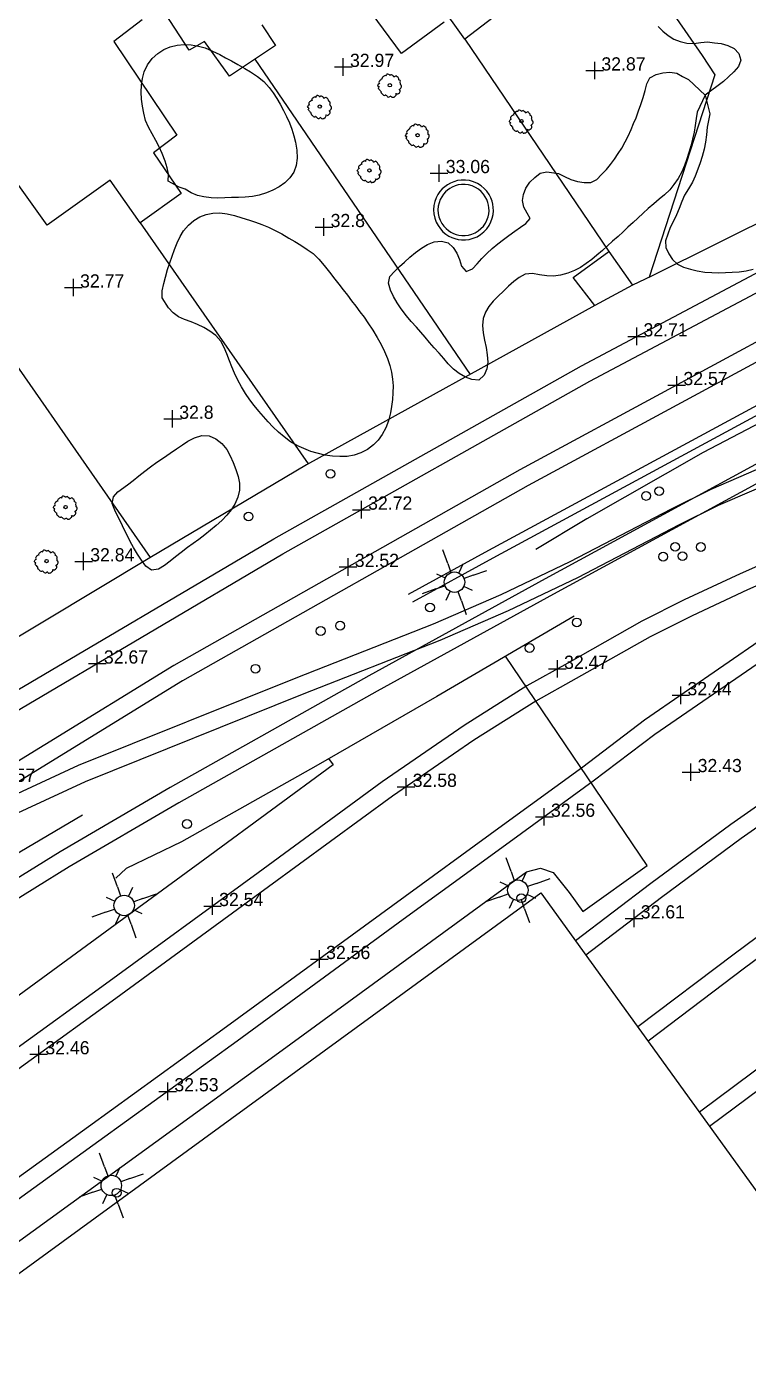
# Model space of a CAD drawing. Extents: x 471511 to 473316, y 4381952 to 4383346.
# Drawn here: x 472871.5 to 472912.6, y 4383103.2 to 4383178.4 of the extents above; entities that cross this region are included whole.
import ezdxf

# ---------------------------------------------------------------- set-up
doc = ezdxf.new("R2010")
doc.units = 0
doc.header["$LTSCALE"] = 4
doc.header["$MEASUREMENT"] = 0
doc.header["$PDMODE"] = 2
doc.header["$PDSIZE"] = 0.5
doc.layers.get('0').update_dxf_attribs({"linetype": 'CONTINUOUS'})
for name, color, linetype in [('222', 7, 'CONTINUOUS'), ('320', 141, 'CONTINUOUS'), ('350', 7, 'CONTINUOUS'), ('400', 7, 'CONTINUOUS'), ('410', 201, 'CONTINUOUS'), ('411', 12, 'CONTINUOUS'), ('444', 7, 'CONTINUOUS'), ('505', 60, 'CONTINUOUS'), ('7101', 7, 'CONTINUOUS'), ('7400', 2, 'CONTINUOUS'), ('7440', 7, 'CONTINUOUS'), ('7515', 53, 'CONTINUOUS')]:
    doc.layers.add(name, color=color, linetype=linetype)

# ---------------------------------------------------------------- blocks, each defined once
blk = doc.blocks.new('FAROLA')
at = {"color": 7}
for p, q in [((0.43, 1.04), (0.75, 1.8)), ((-0.43, 1.04), (-0.22, 0.54)), ((0.43, 1.04), (0.22, 0.54)), ((-1.04, 0.43), (-1.8, 0.75)), ((-1.04, 0.43), (-0.54, 0.22)), ((1.04, 0.43), (0.54, 0.22)), ((-1.04, -0.43), (-0.54, -0.22)), ((-0.43, -1.04), (-0.22, -0.54)), ((0.43, -1.04), (0.22, -0.54)), ((1.04, -0.43), (0.54, -0.22)), ((1.04, -0.43), (1.8, -0.75)), ((-0.43, -1.04), (-0.75, -1.8))]:
    blk.add_line(p, q, dxfattribs=at)
blk.add_circle((0, 0), 0.58, dxfattribs=at)
blk = doc.blocks.new('MOJON')
blk.add_circle((0, 0), 0.25)
blk = doc.blocks.new('ARBOL')
at = {"color": 3}
for p, q in [((-1.26, 0.07), (-1.27, -0.01)), ((-1.23, 0.15), (-1.26, 0.07)), ((-1.17, 0.24), (-1.23, 0.15)), ((-1.18, 0.48), (-1.21, 0.39)), ((-1.21, 0.39), (-1.2, 0.31)), ((-1.2, 0.31), (-1.16, 0.22)), ((-1.11, 0.55), (-1.18, 0.48)), ((-1.03, 0.59), (-1.11, 0.55)), ((-1.01, 0.67), (-1.03, 0.59)), ((-0.96, 0.76), (-1.01, 0.67)), ((-0.92, 0.97), (-0.96, 0.88)), ((-0.96, 0.88), (-0.96, 0.7)), ((-0.85, 1.04), (-0.92, 0.97)), ((-0.77, 1.08), (-0.85, 1.04)), ((-0.7, 1.09), (-0.77, 1.08)), ((-0.5, 1.09), (-0.7, 1.09)), ((-0.49, 1.11), (-0.5, 1.08)), ((-0.46, 1.23), (-0.49, 1.11)), ((-0.38, 1.32), (-0.46, 1.23)), ((-0.31, 1.35), (-0.38, 1.32)), ((-0.23, 1.36), (-0.31, 1.35)), ((-0.11, 1.36), (-0.23, 1.36)), ((0, 1.35), (-0.11, 1.36)), ((0.07, 1.26), (0, 1.35)), ((0.12, 1.18), (0.07, 1.26)), ((0.17, 1.25), (0.12, 1.16)), ((0.12, 1.16), (0.12, 1.16)), ((0.24, 1.31), (0.17, 1.25)), ((0.32, 1.32), (0.24, 1.31)), ((0.39, 1.31), (0.32, 1.32)), ((0.55, 1.31), (0.39, 1.31)), ((0.62, 1.26), (0.55, 1.31)), ((0.7, 1.22), (0.62, 1.26)), ((0.76, 1.14), (0.7, 1.22)), ((0.77, 0.97), (0.7, 0.98)), ((0.77, 1.05), (0.76, 1.14)), ((0.77, 0.97), (0.77, 1.05)), ((0.86, 0.95), (0.77, 0.97)), ((0.96, 0.93), (0.86, 0.95)), ((1.03, 0.87), (0.96, 0.93)), ((1.07, 0.79), (1.03, 0.87)), ((1.08, 0.7), (1.07, 0.79)), ((1.1, 0.49), (1.07, 0.51)), ((1.08, 0.6), (1.08, 0.7)), ((1.09, 0.52), (1.08, 0.6)), ((1.17, 0.48), (1.1, 0.49)), ((1.25, 0.41), (1.17, 0.48)), ((1.29, 0.32), (1.25, 0.41)), ((1.3, 0.24), (1.29, 0.32)), ((1.3, 0.15), (1.3, 0.24)), ((1.31, 0.06), (1.3, 0.15)), ((1.31, -0.03), (1.31, 0.06)), ((-1.27, -0.01), (-1.26, -0.13)), ((-1.26, -0.13), (-1.26, -0.21)), ((-1.26, -0.21), (-1.23, -0.3)), ((-1.23, -0.3), (-1.16, -0.32)), ((-1.16, -0.32), (-1.08, -0.34)), ((-1.08, -0.34), (-1.01, -0.35)), ((-1.01, -0.35), (-0.95, -0.35)), ((-0.96, -0.38), (-1.01, -0.49)), ((-1.01, -0.49), (-1, -0.58)), ((-1, -0.58), (-0.96, -0.66)), ((-0.96, -0.66), (-0.96, -0.74)), ((-0.96, -0.74), (-0.88, -0.8)), ((-0.88, -0.8), (-0.8, -0.81)), ((-0.8, -0.81), (-0.72, -0.81)), ((-0.76, -0.81), (-0.75, -0.9)), ((-0.75, -0.9), (-0.73, -0.98)), ((-0.73, -0.98), (-0.68, -1.07)), ((-0.68, -1.07), (-0.61, -1.15)), ((-0.61, -1.15), (-0.53, -1.14)), ((-0.53, -1.14), (-0.45, -1.12)), ((-0.45, -1.12), (-0.37, -1.07)), ((-0.37, -1.05), (-0.37, -1.15)), ((-0.37, -1.15), (-0.27, -1.21)), ((-0.27, -1.21), (-0.19, -1.22)), ((-0.19, -1.22), (-0.07, -1.22)), ((-0.07, -1.22), (0.01, -1.25)), ((0.01, -1.25), (0.08, -1.22)), ((0.08, -1.22), (0.16, -1.16)), ((0.16, -1.16), (0.18, -1.08)), ((0.18, -1.11), (0.25, -1.15)), ((0.25, -1.15), (0.32, -1.16)), ((0.32, -1.16), (0.4, -1.16)), ((0.4, -1.16), (0.47, -1.18)), ((0.47, -1.18), (0.55, -1.16)), ((0.55, -1.16), (0.62, -1.14)), ((0.62, -1.14), (0.7, -1.09)), ((0.7, -1.09), (0.75, -0.93)), ((0.78, -0.99), (0.74, -0.96)), ((0.85, -0.98), (0.78, -0.99)), ((0.93, -0.93), (0.85, -0.98)), ((1.02, -0.92), (0.93, -0.93)), ((1.06, -0.69), (0.98, -0.69)), ((1.06, -0.85), (1.02, -0.92)), ((1.03, -0.69), (1.05, -0.77)), ((1.05, -0.77), (1.06, -0.85)), ((1.13, -0.65), (1.06, -0.69)), ((1.2, -0.61), (1.13, -0.65)), ((1.2, -0.21), (1.27, -0.14)), ((1.2, -0.6), (1.21, -0.59)), ((1.22, -0.31), (1.21, -0.23)), ((1.21, -0.41), (1.22, -0.31)), ((1.21, -0.51), (1.21, -0.41)), ((1.21, -0.59), (1.21, -0.51)), ((1.27, -0.14), (1.31, -0.03))]:
    blk.add_line(p, q, dxfattribs=at)
at = {"color": 25}
blk.add_circle((0, 0), 0.19, dxfattribs=at)
blk = doc.blocks.new('COTA')
at = {"color": 7}
blk.add_point((0, 0), dxfattribs=at)

msp = doc.modelspace()

# ---------------------------------------------------------------- linework, layer by layer
at = {"layer": '222'}
for points in [[(472815.189, 4383103.31, 32.518), (472820.44, 4383107.182, 32.453), (472833.226, 4383116.214, 32.563), (472844.002, 4383123.513, 32.672), (472856.458, 4383131.572, 32.61), (472870.294, 4383140.259, 32.641), (472885.583, 4383149.289, 32.727), (472903.059, 4383159.114, 32.704), (472919.701, 4383167.943, 32.75), (472942.902, 4383179.392, 32.837), (472966.181, 4383189.915, 32.782), (472988.746, 4383199.301, 32.829), (473016.248, 4383209.621, 32.797), (473040.034, 4383217.673, 32.86), (473065.823, 4383226.123, 32.891), (473090.283, 4383234.048, 32.97), (473100.153, 4383237.22, 32.97)], [(472815.832, 4383102.542, 32.517), (472821.025, 4383106.371, 32.453), (472833.795, 4383115.391, 32.562), (472844.554, 4383122.68, 32.672), (472856.995, 4383130.729, 32.61), (472870.814, 4383139.405, 32.641), (472886.082, 4383148.422, 32.727), (472903.539, 4383158.237, 32.704), (472920.157, 4383167.053, 32.751), (472943.329, 4383178.488, 32.837), (472966.579, 4383188.997, 32.782), (472989.113, 4383198.371, 32.829), (473016.584, 4383208.679, 32.797), (473040.35, 4383216.724, 32.86), (473066.132, 4383225.172, 32.891), (473090.59, 4383233.096, 32.97), (473102.449, 4383236.907, 32.97)], [(473103.439, 4383234.66, 32.954), (473088.982, 4383229.896, 32.829), (473081.053, 4383227.431, 32.938), (473067.068, 4383222.928, 32.829), (473051.401, 4383217.837, 32.891), (473036.984, 4383213.058, 32.891), (473016.232, 4383205.976, 32.75), (472996.513, 4383198.642, 32.79), (472977.567, 4383191.102, 32.758), (472955.586, 4383181.467, 32.68), (472933.17, 4383170.871, 32.68), (472916.952, 4383162.593, 32.657), (472899.552, 4383153.194, 32.476), (472879.884, 4383142.082, 32.57), (472865.208, 4383133.066, 32.57), (472854.998, 4383126.517, 32.539), (472844.4, 4383119.644, 32.492), (472834.597, 4383112.974, 32.555), (472823.295, 4383104.936, 32.445), (472817.458, 4383100.596, 32.418)], [(473103.752, 4383233.71, 32.954), (473089.287, 4383228.943, 32.829), (473081.355, 4383226.478, 32.938), (473067.375, 4383221.976, 32.829), (473051.713, 4383216.887, 32.891), (473037.303, 4383212.11, 32.891), (473016.568, 4383205.034, 32.751), (472996.872, 4383197.709, 32.79), (472977.952, 4383190.179, 32.758), (472956.001, 4383180.556, 32.68), (472933.611, 4383169.973, 32.68), (472917.417, 4383161.708, 32.656), (472900.036, 4383152.319, 32.476), (472880.392, 4383141.22, 32.57), (472865.74, 4383132.219, 32.57), (472855.54, 4383125.676, 32.539), (472844.954, 4383118.811, 32.492), (472835.168, 4383112.153, 32.555), (472823.883, 4383104.127, 32.445), (472818.101, 4383099.827, 32.418)], [(472974.716, 4383159.252, 32.49), (472965.225, 4383158.704, 32.381), (472957.964, 4383158.29, 32.412), (472952.87, 4383157.729, 32.412), (472948.175, 4383156.918, 32.381), (472939.803, 4383155.472, 32.381), (472933.333, 4383154.203, 32.428), (472929.49, 4383153.423, 32.365), (472927.559, 4383152.965, 32.349), (472925.4, 4383152.433, 32.396), (472922.67, 4383151.527, 32.396), (472920.651, 4383150.853, 32.396), (472917.165, 4383149.547, 32.506), (472912.075, 4383147.289, 32.428), (472908.906, 4383145.814, 32.428), (472906.492, 4383144.594, 32.428), (472902.279, 4383142.221, 32.428), (472899.952, 4383140.924, 32.6), (472896.396, 4383138.67, 32.576), (472891.741, 4383135.475, 32.576), (472884.684, 4383130.309, 32.545), (472875.807, 4383123.828, 32.514), (472871.202, 4383120.498, 32.451), (472840.652, 4383098.346, 32.561)], [(472974.773, 4383158.253, 32.49), (472965.282, 4383157.706, 32.381), (472958.047, 4383157.293, 32.412), (472953.01, 4383156.738, 32.412), (472948.345, 4383155.932, 32.381), (472939.984, 4383154.488, 32.381), (472933.529, 4383153.222, 32.428), (472929.705, 4383152.446, 32.365), (472927.794, 4383151.993, 32.349), (472925.677, 4383151.471, 32.395), (472922.986, 4383150.579, 32.396), (472920.985, 4383149.91, 32.397), (472917.543, 4383148.621, 32.505), (472912.489, 4383146.379, 32.428), (472909.343, 4383144.914, 32.428), (472906.963, 4383143.711, 32.428), (472902.768, 4383141.348, 32.428), (472900.464, 4383140.065, 32.6), (472896.947, 4383137.835, 32.576), (472892.32, 4383134.66, 32.576), (472885.274, 4383129.502, 32.545), (472876.395, 4383123.019, 32.514), (472871.789, 4383119.688, 32.451), (472841.239, 4383097.536, 32.561)], [(472950.393, 4383157.301, 32.395), (472946.466, 4383156.487, 32.453), (472943.94, 4383155.971, 32.453), (472941.407, 4383155.288, 32.381), (472938.476, 4383154.56, 32.424), (472935.54, 4383153.596, 32.439), (472932.258, 4383152.548, 32.453), (472929.883, 4383151.702, 32.439), (472927.283, 4383150.721, 32.439), (472924.733, 4383149.597, 32.439), (472921.255, 4383148, 32.439), (472918.375, 4383146.477, 32.453), (472915.729, 4383145.019, 32.439), (472913.413, 4383143.632, 32.453), (472906.643, 4383138.973, 32.439), (472903.129, 4383136.317, 32.569), (472898.571, 4383132.99, 32.555), (472892.337, 4383128.453, 32.613), (472882.894, 4383121.552, 32.497), (472875.051, 4383115.87, 32.562), (472865.521, 4383108.99, 32.649), (472857.529, 4383103.206, 32.649), (472844.113, 4383093.557, 32.563)], [(472950.596, 4383156.322, 32.395), (472946.668, 4383155.507, 32.453), (472944.171, 4383154.997, 32.453), (472941.658, 4383154.32, 32.381), (472938.753, 4383153.598, 32.424), (472935.848, 4383152.644, 32.439), (472932.578, 4383151.601, 32.453), (472930.227, 4383150.763, 32.439), (472927.661, 4383149.795, 32.439), (472925.144, 4383148.685, 32.439), (472921.698, 4383147.103, 32.439), (472918.85, 4383145.597, 32.453), (472916.227, 4383144.152, 32.439), (472913.954, 4383142.79, 32.453), (472907.228, 4383138.162, 32.44), (472903.725, 4383135.514, 32.569), (472899.16, 4383132.182, 32.555), (472892.926, 4383127.645, 32.613), (472883.482, 4383120.743, 32.497), (472875.637, 4383115.059, 32.562), (472866.107, 4383108.18, 32.649), (472858.114, 4383102.396, 32.649), (472844.703, 4383092.75, 32.563)], [(472850.839, 4383123.819, 32.521), (472858.243, 4383128.246, 32.505), (472866.752, 4383132.841, 32.57), (472874.478, 4383136.417, 32.476), (472886.843, 4383141.38, 32.617), (472894.645, 4383144.451, 32.602), (472898.494, 4383146.117, 32.602), (472902.409, 4383147.986, 32.57), (472908.176, 4383150.983, 32.523), (472910.428, 4383152.108, 32.602), (472916.163, 4383154.575, 32.555)], [(472993.999, 4383155.281, 32.46), (472989.512, 4383154.006, 32.439), (472986.979, 4383153.425, 32.424), (472984.135, 4383152.828, 32.555), (472980.086, 4383152.238, 32.482), (472974.322, 4383151.613, 32.482), (472967.308, 4383150.699, 32.482), (472960.175, 4383149.858, 32.482), (472954.627, 4383149.271, 32.482), (472950.289, 4383148.689, 32.482), (472946.685, 4383148.156, 32.468), (472942.662, 4383147.415, 32.468), (472940.256, 4383146.849, 32.468), (472937.164, 4383146.058, 32.475), (472933.189, 4383144.733, 32.526), (472929.456, 4383143.345, 32.468), (472926.924, 4383142.342, 32.468), (472924.171, 4383140.982, 32.453), (472920.936, 4383139.241, 32.439), (472918.251, 4383137.659, 32.497), (472915.472, 4383135.805, 32.468), (472911.548, 4383133.058, 32.468), (472907.002, 4383129.694, 32.642), (472902.729, 4383126.44, 32.562)], [(472913.572, 4383153.848, 32.545), (472900.989, 4383147.009, 32.577), (472890.969, 4383141.498, 32.514), (472879.688, 4383135.147, 32.561), (472873.424, 4383131.495, 32.498), (472859.724, 4383123.005, 32.53), (472853.494, 4383118.805, 32.498), (472848.093, 4383115.228, 32.467), (472843.154, 4383111.704, 32.467), (472835.738, 4383106.559, 32.467), (472832.643, 4383104.217, 32.467), (472829.83, 4383102.106, 32.467)], [(472994.272, 4383154.32, 32.46), (472989.76, 4383153.037, 32.439), (472987.193, 4383152.448, 32.424), (472984.31, 4383151.843, 32.555), (472980.212, 4383151.246, 32.482), (472974.441, 4383150.62, 32.482), (472967.431, 4383149.706, 32.482), (472960.286, 4383148.865, 32.482), (472954.746, 4383148.278, 32.482), (472950.428, 4383147.699, 32.482), (472946.849, 4383147.17, 32.468), (472942.867, 4383146.436, 32.468), (472940.495, 4383145.877, 32.468), (472937.446, 4383145.098, 32.475), (472933.521, 4383143.79, 32.525), (472929.814, 4383142.411, 32.468), (472927.33, 4383141.427, 32.468), (472924.63, 4383140.093, 32.453), (472921.427, 4383138.37, 32.439), (472918.783, 4383136.811, 32.496), (472916.036, 4383134.979, 32.468), (472912.133, 4383132.246, 32.468), (472907.602, 4383128.894, 32.641), (472903.314, 4383125.629, 32.562)], [(472851.352, 4383122.961, 32.521), (472858.737, 4383127.377, 32.505), (472867.2, 4383131.946, 32.57), (472874.874, 4383135.499, 32.477), (472887.212, 4383140.451, 32.617), (472895.027, 4383143.527, 32.602), (472898.908, 4383145.206, 32.602), (472902.855, 4383147.091, 32.57), (472908.63, 4383150.092, 32.524), (472910.849, 4383151.201, 32.601), (472916.528, 4383153.643, 32.555)], [(472914.052, 4383152.971, 32.545), (472901.468, 4383146.132, 32.577), (472891.455, 4383140.624, 32.514), (472880.185, 4383134.279, 32.561), (472873.939, 4383130.638, 32.498), (472860.267, 4383122.165, 32.53), (472854.05, 4383117.974, 32.498), (472848.659, 4383114.403, 32.467), (472843.729, 4383110.886, 32.467), (472836.325, 4383105.749, 32.467), (472833.245, 4383103.418, 32.467), (472830.432, 4383101.307, 32.467)], [(472978.91, 4383152.111, 32.482), (472975.449, 4383151.52, 32.497), (472973.457, 4383151.198, 32.497), (472971.094, 4383150.636, 32.497), (472968.234, 4383149.828, 32.497), (472964.978, 4383148.84, 32.497), (472960.745, 4383147.391, 32.439), (472956.052, 4383145.679, 32.439), (472952.77, 4383144.35, 32.468), (472949.275, 4383142.793, 32.468), (472945.868, 4383141.187, 32.511), (472943.032, 4383139.791, 32.482), (472940.134, 4383138.129, 32.482), (472937.092, 4383136.319, 32.482), (472934.028, 4383134.297, 32.482), (472930.648, 4383132.121, 32.504), (472926.337, 4383129.021, 32.482), (472921.663, 4383125.489, 32.482), (472916.836, 4383121.965, 32.453), (472909.76, 4383116.704, 32.63)], [(472979.078, 4383151.125, 32.482), (472975.613, 4383150.533, 32.497), (472973.653, 4383150.216, 32.497), (472971.346, 4383149.668, 32.497), (472968.515, 4383148.868, 32.497), (472965.285, 4383147.889, 32.496), (472961.078, 4383146.448, 32.439), (472956.411, 4383144.746, 32.439), (472953.162, 4383143.43, 32.468), (472949.692, 4383141.884, 32.468), (472946.302, 4383140.286, 32.511), (472943.502, 4383138.907, 32.482), (472940.639, 4383137.266, 32.482), (472937.623, 4383135.471, 32.482), (472934.574, 4383133.46, 32.482), (472931.211, 4383131.294, 32.504), (472926.93, 4383128.216, 32.482), (472922.259, 4383124.686, 32.482), (472917.429, 4383121.16, 32.453), (472910.346, 4383115.893, 32.63)], [(472963.339, 4383150.231, 32.482), (472959.132, 4383149.615, 32.482), (472956.216, 4383148.944, 32.482), (472952.429, 4383147.942, 32.453), (472949.24, 4383146.925, 32.424), (472946.525, 4383145.929, 32.424), (472943.699, 4383144.887, 32.41), (472941.095, 4383143.852, 32.424), (472938.847, 4383142.872, 32.424), (472936.102, 4383141.589, 32.424), (472932.876, 4383139.936, 32.424), (472929.774, 4383138.207, 32.482), (472926.537, 4383136.191, 32.439), (472922.922, 4383133.818, 32.424), (472918.152, 4383130.429, 32.453), (472911.737, 4383125.682, 32.497), (472906.258, 4383121.553, 32.581)], [(472963.483, 4383149.242, 32.482), (472959.317, 4383148.632, 32.482), (472956.456, 4383147.973, 32.482), (472952.709, 4383146.981, 32.453), (472949.564, 4383145.978, 32.424), (472946.87, 4383144.99, 32.424), (472944.057, 4383143.953, 32.41), (472941.479, 4383142.929, 32.424), (472939.259, 4383141.96, 32.424), (472936.542, 4383140.691, 32.424), (472933.348, 4383139.054, 32.424), (472930.282, 4383137.346, 32.482), (472927.076, 4383135.348, 32.439), (472923.487, 4383132.992, 32.424), (472918.739, 4383129.619, 32.453), (472912.335, 4383124.88, 32.497), (472906.843, 4383120.742, 32.581)]]:
    msp.add_polyline3d(points, dxfattribs=at)
at = {"layer": '320'}
msp.add_polyline3d([(472895.287, 4383169.289, 33.077), (472895.149, 4383169.164, 33.078), (472895.019, 4383169.017, 33.079), (472894.901, 4383168.847, 33.079), (472894.801, 4383168.654, 33.08), (472894.724, 4383168.443, 33.08), (472894.674, 4383168.216, 33.08), (472894.655, 4383167.98, 33.08), (472894.67, 4383167.741, 33.08), (472894.719, 4383167.506, 33.079), (472894.799, 4383167.282, 33.079), (472894.907, 4383167.075, 33.078), (472895.039, 4383166.889, 33.077), (472895.189, 4383166.729, 33.076), (472895.351, 4383166.594, 33.075), (472895.519, 4383166.485, 33.074), (472895.689, 4383166.401, 33.073), (472895.861, 4383166.339, 33.072), (472896.048, 4383166.293, 33.071), (472896.251, 4383166.268, 33.069), (472896.464, 4383166.268, 33.068), (472896.685, 4383166.297, 33.067), (472896.907, 4383166.357, 33.065), (472897.124, 4383166.448, 33.064), (472897.329, 4383166.571, 33.063), (472897.516, 4383166.722, 33.062), (472897.679, 4383166.897, 33.061), (472897.814, 4383167.09, 33.061), (472897.918, 4383167.294, 33.06), (472897.993, 4383167.504, 33.06), (472898.038, 4383167.713, 33.06), (472898.056, 4383167.915, 33.06), (472898.051, 4383168.108, 33.06), (472898.025, 4383168.29, 33.06), (472897.979, 4383168.474, 33.061), (472897.908, 4383168.661, 33.061), (472897.81, 4383168.847, 33.062), (472897.685, 4383169.027, 33.063), (472897.531, 4383169.195, 33.064), (472897.351, 4383169.345, 33.065), (472897.149, 4383169.47, 33.066), (472896.929, 4383169.567, 33.068), (472896.699, 4383169.632, 33.069), (472896.464, 4383169.663, 33.07), (472896.232, 4383169.662, 33.072), (472896.009, 4383169.631, 33.073), (472895.8, 4383169.573, 33.074), (472895.609, 4383169.494, 33.075), (472895.438, 4383169.397, 33.076)], close=True, dxfattribs=at)
at = {"layer": '350'}
msp.add_polyline3d([(472894.919, 4383167.774, 33.08), (472894.96, 4383167.574, 33.079), (472895.028, 4383167.382, 33.079), (472895.121, 4383167.206, 33.078), (472895.233, 4383167.048, 33.077), (472895.361, 4383166.911, 33.076), (472895.499, 4383166.796, 33.075), (472895.642, 4383166.703, 33.074), (472895.787, 4383166.632, 33.073), (472895.933, 4383166.578, 33.072), (472896.093, 4383166.539, 33.07), (472896.266, 4383166.518, 33.069), (472896.448, 4383166.518, 33.068), (472896.636, 4383166.543, 33.067), (472896.825, 4383166.594, 33.066), (472897.01, 4383166.672, 33.064), (472897.185, 4383166.776, 33.063), (472897.345, 4383166.905, 33.062), (472897.484, 4383167.054, 33.061), (472897.599, 4383167.219, 33.061), (472897.688, 4383167.393, 33.06), (472897.752, 4383167.572, 33.06), (472897.79, 4383167.75, 33.06), (472897.806, 4383167.923, 33.06), (472897.801, 4383168.088, 33.06), (472897.78, 4383168.242, 33.06), (472897.74, 4383168.398, 33.061), (472897.68, 4383168.558, 33.061), (472897.596, 4383168.717, 33.062), (472897.489, 4383168.871, 33.063), (472897.358, 4383169.014, 33.064), (472897.205, 4383169.141, 33.065), (472897.032, 4383169.248, 33.066), (472896.845, 4383169.331, 33.067), (472896.648, 4383169.386, 33.069), (472896.448, 4383169.413, 33.07), (472896.25, 4383169.412, 33.072), (472896.06, 4383169.385, 33.073), (472895.882, 4383169.336, 33.074), (472895.719, 4383169.269, 33.075), (472895.572, 4383169.186, 33.076), (472895.444, 4383169.094, 33.077), (472895.327, 4383168.988, 33.078), (472895.216, 4383168.862, 33.079), (472895.115, 4383168.717, 33.079), (472895.03, 4383168.553, 33.08), (472894.964, 4383168.373, 33.08), (472894.922, 4383168.18, 33.08), (472894.906, 4383167.978, 33.08)], close=True, dxfattribs=at)
at = {"layer": '400'}
for points in [[(472898.373, 4383179.149, 34.456), (472896.438, 4383177.673, 34.717), (472893.576, 4383181.691, 34.688)], [(472895.264, 4383178.645, 34.877), (472892.834, 4383176.854, 34.761), (472890.778, 4383179.616, 34.964)], [(472878.1, 4383178.771, 35.993), (472876.483, 4383177.541, 36.254), (472880.057, 4383172.212, 36.53), (472878.728, 4383171.204, 34.993), (472880.312, 4383168.897, 34.746), (472877.979, 4383167.235, 34.848), (472876.268, 4383169.664, 38.197), (472872.687, 4383167.11, 36.53), (472868.983, 4383172.265, 36.414)], [(472884.902, 4383178.491, 35.602), (472885.661, 4383177.309, 35.616), (472883.06, 4383175.572, 35.37), (472881.637, 4383177.542, 35.486), (472880.758, 4383177.042, 35.312), (472879.411, 4383179.101, 35.326)]]:
    msp.add_polyline3d(points, dxfattribs=at)
msp.add_polyline3d([(472905.953, 4383163.689, 34.768), (472903.827, 4383162.542, 34.275), (472902.585, 4383164.125, 34.275), (472904.614, 4383165.606, 34.71)], close=True, dxfattribs=at)
at = {"layer": '410'}
for points in [[(473118.346, 4383245.843, 33.981), (473098.715, 4383239.476, 34.126), (473088.328, 4383236.217, 34.253), (473068.52, 4383229.857, 34.775), (473041.725, 4383221.392, 35.326), (473009.59, 4383210.28, 35.5), (472985.69, 4383201.297, 35.856), (472951.9, 4383186.54, 35.392), (472907.039, 4383164.203, 34.71), (472905.953, 4383163.689, 34.667)], [(473050.525, 4383213.037, 33.501), (473027.702, 4383205.507, 33.994), (473005.901, 4383197.763, 33.9), (472989.1, 4383191.212, 33.9), (472972.553, 4383184.312, 34.19), (472954.327, 4383176.297, 34.08), (472935.453, 4383167.131, 34.096), (472920.236, 4383159.543, 34.026), (472909.983, 4383154.18, 34.01), (472903.357, 4383150.415, 34.033), (472900.464, 4383148.677, 33.845)], [(472901.122, 4383189.436, 34.759), (472909.921, 4383176.733, 34.773), (472910.643, 4383175.65, 34.773), (472906.912, 4383164.143, 34.831)], [(472896.438, 4383177.673, 34.469), (472904.614, 4383165.606, 34.577)], [(472884.499, 4383176.534, 34.483), (472896.736, 4383158.627, 34.483)], [(472877.979, 4383167.235, 34.461), (472887.53, 4383153.544, 34.498)], [(472867.136, 4383164.582, 34.418), (472878.555, 4383148.22, 34.432)], [(472903.827, 4383162.542, 34.507), (472887.439, 4383153.494, 34.536), (472878.519, 4383148.199, 34.645), (472869.521, 4383142.797, 34.5), (472860.601, 4383137.447, 34.522)], [(472902.652, 4383144.895, 34.221), (472894.838, 4383140.32, 34.456), (472887.954, 4383136.371, 34.644), (472880.328, 4383132.066, 34.472), (472877.175, 4383130.541, 34.394), (472876.593, 4383130.006, 34.394)], [(472874.704, 4383133.573, 34.049), (472867.556, 4383129.369, 34.049), (472853.98, 4383120.892, 33.955), (472837.245, 4383109.481, 34.206), (472824.046, 4383100.18, 33.877)]]:
    msp.add_polyline3d(points, dxfattribs=at)
at = {"layer": '411'}
for points in [[(473054.633, 4383215.905, 32.6), (473038.313, 4383210.581, 32.542), (473018.54, 4383203.722, 32.542), (473003.029, 4383198.077, 32.47), (472982.727, 4383190.035, 32.47), (472965.801, 4383182.646, 32.405), (472950.658, 4383175.797, 32.405), (472932.876, 4383167.191, 32.397), (472918.708, 4383159.932, 32.303), (472897.782, 4383148.624, 32.303), (472893.21, 4383146.115, 32.419)], [(473054.789, 4383215.429, 32.6), (473038.473, 4383210.107, 32.542), (473018.707, 4383203.251, 32.542), (473003.207, 4383197.609, 32.47), (472982.919, 4383189.573, 32.47), (472966.004, 4383182.189, 32.405), (472950.87, 4383175.345, 32.405), (472933.098, 4383166.743, 32.397), (472918.941, 4383159.49, 32.303), (472898.021, 4383148.184, 32.303), (472893.451, 4383145.676, 32.419)], [(472861.873, 4383063.14, 32.526), (472861.115, 4383062.568, 32.526), (472860.74, 4383062.344, 32.526), (472860.262, 4383062.221, 32.526), (472859.821, 4383062.313, 32.526), (472859.405, 4383062.62, 32.613), (472858.952, 4383063.112, 32.613), (472842.909, 4383085.071, 32.54), (472841.76, 4383086.607, 32.569), (472841.536, 4383087.004, 32.613), (472841.585, 4383087.559, 32.613), (472841.814, 4383087.911, 32.613), (472842.225, 4383088.289, 32.664), (472843.756, 4383089.389, 32.569), (472861.049, 4383102.096, 32.54), (472885.838, 4383120.072, 32.627), (472899.932, 4383130.37, 32.627), (472900.732, 4383130.569, 32.627), (472901.452, 4383130.328, 32.627), (472902.359, 4383129.181, 32.627), (472903.131, 4383128.112, 32.627), (472906.8, 4383130.715, 32.627), (472898.745, 4383142.607, 32.627)], [(472888.689, 4383136.793, 32.693), (472888.95, 4383136.449, 32.562), (472881.936, 4383131.284, 32.548), (472867.056, 4383120.395, 32.533), (472858.752, 4383114.375, 32.526), (472849.258, 4383107.392, 32.54), (472839.286, 4383100.074, 32.511), (472838.971, 4383100.458, 32.584), (472842.284, 4383103.336, 32.613)]]:
    msp.add_polyline3d(points, dxfattribs=at)
at = {"layer": '444'}
msp.add_polyline3d([(472872.418, 4383048.693, 38.086), (472843.91, 4383087.749, 38.297), (472900.759, 4383129.167, 38.446), (472929.105, 4383089.919, 38.243)], close=True, dxfattribs=at)
at = {"layer": '505'}
msp.add_polyline3d([(472907.428, 4383178.394, 36.303), (472907.683, 4383178.116, 36.303), (472907.981, 4383177.87, 36.303), (472908.31, 4383177.67, 36.303), (472908.665, 4383177.531, 36.303), (472909.047, 4383177.44, 36.303), (472909.446, 4383177.428, 36.303), (472909.84, 4383177.473, 36.303), (472910.229, 4383177.51, 36.303), (472910.619, 4383177.469, 36.303), (472911.002, 4383177.419, 36.303), (472911.375, 4383177.32, 36.303), (472911.739, 4383177.137, 36.303), (472912.013, 4383176.865, 36.303), (472912.11, 4383176.48, 36.303), (472911.985, 4383176.122, 36.303), (472911.717, 4383175.816, 36.303), (472911.42, 4383175.535, 36.303), (472911.137, 4383175.259, 36.303), (472910.1, 4383174.484, 36.147), (472909.632, 4383173.532, 35.991), (472909.588, 4383173.159, 35.991), (472909.529, 4383172.771, 35.991), (472909.458, 4383172.381, 35.991), (472909.369, 4383171.989, 35.991), (472909.272, 4383171.613, 35.991), (472909.158, 4383171.238, 35.991), (472909.041, 4383170.868, 35.991), (472908.907, 4383170.498, 35.991), (472908.762, 4383170.125, 35.991), (472908.549, 4383169.76, 35.991), (472908.314, 4383169.415, 35.991), (472908.077, 4383169.115, 35.991), (472907.779, 4383168.817, 35.962), (472907.484, 4383168.576, 35.919), (472907.172, 4383168.324, 35.853), (472906.848, 4383168.05, 35.81), (472906.56, 4383167.784, 35.788), (472906.273, 4383167.508, 35.788), (472905.993, 4383167.25, 35.745), (472905.701, 4383166.981, 35.614), (472905.421, 4383166.723, 35.513), (472905.137, 4383166.462, 35.447), (472904.827, 4383166.185, 35.411), (472904.548, 4383165.927, 35.397), (472904.251, 4383165.662, 35.353), (472903.943, 4383165.401, 35.252), (472903.642, 4383165.148, 35.136), (472903.335, 4383164.92, 35.063), (472902.998, 4383164.696, 35.049), (472902.662, 4383164.52, 35.063), (472902.276, 4383164.368, 35.049), (472901.876, 4383164.258, 34.962), (472901.474, 4383164.197, 34.853), (472901.089, 4383164.224, 34.795), (472900.677, 4383164.275, 34.788), (472900.277, 4383164.353, 34.788), (472899.863, 4383164.309, 34.788), (472899.517, 4383164.131, 34.788), (472899.218, 4383163.903, 34.788), (472898.921, 4383163.63, 34.788), (472898.62, 4383163.352, 34.788), (472898.323, 4383163.071, 34.788), (472898.044, 4383162.791, 34.773), (472897.793, 4383162.489, 34.73), (472897.602, 4383162.16, 34.664), (472897.474, 4383161.796, 34.628), (472897.44, 4383161.4, 34.621), (472897.474, 4383160.988, 34.628), (472897.55, 4383160.569, 34.628), (472897.639, 4383160.145, 34.628), (472897.71, 4383159.728, 34.628), (472897.735, 4383159.317, 34.628), (472897.685, 4383158.934, 34.628), (472897.539, 4383158.573, 34.628), (472897.231, 4383158.304, 34.628), (472896.82, 4383158.333, 34.628), (472896.466, 4383158.466, 34.628), (472896.118, 4383158.67, 34.628), (472895.779, 4383158.923, 34.628), (472895.482, 4383159.229, 34.628), (472895.229, 4383159.521, 34.628), (472894.964, 4383159.825, 34.621), (472894.695, 4383160.13, 34.614), (472894.43, 4383160.435, 34.577), (472894.171, 4383160.733, 34.519), (472893.922, 4383161.029, 34.476), (472893.675, 4383161.314, 34.447), (472893.39, 4383161.636, 34.44), (472893.12, 4383161.951, 34.447), (472892.811, 4383162.341, 34.454), (472892.581, 4383162.694, 34.44), (472892.371, 4383163.049, 34.44), (472892.199, 4383163.407, 34.44), (472892.097, 4383163.803, 34.44), (472892.169, 4383164.183, 34.44), (472892.43, 4383164.478, 34.44), (472892.713, 4383164.746, 34.432), (472893.005, 4383165.008, 34.382), (472893.308, 4383165.279, 34.287), (472893.625, 4383165.551, 34.251), (472893.96, 4383165.805, 34.251), (472894.311, 4383166.01, 34.251), (472894.694, 4383166.156, 34.251), (472895.104, 4383166.196, 34.251), (472895.475, 4383166.099, 34.251), (472895.767, 4383165.842, 34.251), (472895.969, 4383165.512, 34.251), (472896.13, 4383165.15, 34.237), (472896.249, 4383164.77, 34.237), (472896.498, 4383164.478, 34.193), (472896.867, 4383164.63, 34.077), (472897.136, 4383164.909, 34.048), (472897.389, 4383165.204, 34.055), (472897.674, 4383165.498, 34.048), (472897.983, 4383165.771, 34.048), (472898.308, 4383166.035, 34.034), (472898.637, 4383166.287, 34.034), (472898.94, 4383166.515, 34.034), (472899.272, 4383166.758, 34.034), (472899.588, 4383166.986, 34.034), (472899.898, 4383167.202, 34.034), (472900.138, 4383167.482, 34.135), (472899.974, 4383167.792, 34.273), (472899.777, 4383168.129, 34.273), (472899.713, 4383168.497, 34.396), (472899.758, 4383168.844, 34.606), (472899.893, 4383169.203, 34.744), (472900.121, 4383169.543, 34.751), (472900.41, 4383169.816, 34.751), (472900.718, 4383170.052, 34.751), (472901.096, 4383170.139, 34.751), (472901.759, 4383170.036, 34.751), (472902.105, 4383169.865, 34.751), (472902.465, 4383169.695, 34.751), (472902.836, 4383169.582, 34.751), (472903.215, 4383169.531, 34.751), (472903.591, 4383169.532, 34.831), (472903.93, 4383169.704, 34.867), (472904.208, 4383169.972, 34.875), (472904.479, 4383170.256, 34.969), (472904.712, 4383170.549, 35.085), (472904.936, 4383170.858, 35.201), (472905.149, 4383171.171, 35.288), (472905.346, 4383171.485, 35.36), (472905.539, 4383171.828, 35.375), (472905.716, 4383172.164, 35.404), (472905.883, 4383172.536, 35.52), (472906.027, 4383172.873, 35.679), (472906.163, 4383173.21, 35.81), (472906.31, 4383173.592, 35.94), (472906.435, 4383173.962, 36.056), (472906.57, 4383174.36, 36.1), (472906.682, 4383174.761, 36.136), (472906.777, 4383175.135, 36.172), (472906.946, 4383175.479, 36.172), (472907.297, 4383175.672, 36.172), (472907.69, 4383175.76, 36.172), (472908.088, 4383175.797, 36.172), (472908.483, 4383175.742, 36.165), (472908.812, 4383175.555, 36.151), (472909.152, 4383175.386, 36.114), (472910.1, 4383174.484, 36.147), (472910.354, 4383173.429, 36.303), (472910.273, 4383173.045, 36.303), (472910.211, 4383172.666, 36.303), (472910.164, 4383172.239, 36.303), (472910.111, 4383171.825, 36.303), (472910.033, 4383171.421, 36.303), (472909.926, 4383171.013, 36.303), (472909.811, 4383170.653, 36.303), (472909.68, 4383170.277, 36.303), (472909.523, 4383169.885, 36.303), (472909.362, 4383169.541, 36.303), (472909.151, 4383169.174, 36.303), (472908.923, 4383168.8, 36.303), (472908.762, 4383168.444, 36.303), (472908.607, 4383168.055, 36.303), (472908.462, 4383167.697, 36.303), (472908.288, 4383167.337, 36.303), (472908.109, 4383166.969, 36.303), (472907.972, 4383166.6, 36.303), (472907.833, 4383166.214, 36.303), (472907.854, 4383165.829, 36.303), (472908.027, 4383165.472, 36.303), (472908.23, 4383165.153, 36.296), (472908.519, 4383164.89, 36.245), (472908.859, 4383164.725, 36.245), (472909.258, 4383164.599, 36.274), (472909.644, 4383164.503, 36.296), (472910.071, 4383164.431, 36.303), (472910.462, 4383164.406, 36.303), (472910.849, 4383164.403, 36.303), (472911.241, 4383164.411, 36.303), (472911.629, 4383164.432, 36.303), (472912.026, 4383164.46, 36.303), (472912.42, 4383164.509, 36.303), (472912.827, 4383164.594, 36.303)], dxfattribs=at)
for points in [[(472879.564, 4383169.593, 36.273), (472879.593, 4383169.996, 36.302), (472879.518, 4383170.366, 36.36), (472879.397, 4383170.748, 36.418), (472879.225, 4383171.178, 36.447), (472879.053, 4383171.544, 36.447), (472878.86, 4383171.915, 36.418), (472878.655, 4383172.29, 36.389), (472878.455, 4383172.67, 36.389), (472878.283, 4383173.056, 36.389), (472878.179, 4383173.458, 36.389), (472878.104, 4383173.859, 36.389), (472878.057, 4383174.263, 36.382), (472878.041, 4383174.663, 36.368), (472878.059, 4383175.056, 36.353), (472878.114, 4383175.44, 36.31), (472878.213, 4383175.805, 36.281), (472878.401, 4383176.221, 36.244), (472878.66, 4383176.574, 36.223), (472878.974, 4383176.859, 36.215), (472879.318, 4383177.077, 36.23), (472879.687, 4383177.233, 36.23), (472880.078, 4383177.323, 36.23), (472880.48, 4383177.36, 36.215), (472880.885, 4383177.345, 36.215), (472881.288, 4383177.281, 36.215), (472881.68, 4383177.175, 36.215), (472882.084, 4383176.996, 36.215), (472882.5, 4383176.795, 36.215), (472882.836, 4383176.618, 36.215), (472883.175, 4383176.437, 36.215), (472883.522, 4383176.239, 36.215), (472883.928, 4383176.002, 36.215), (472884.253, 4383175.807, 36.215), (472884.644, 4383175.548, 36.215), (472884.999, 4383175.256, 36.215), (472885.312, 4383174.925, 36.215), (472885.536, 4383174.622, 36.215), (472885.751, 4383174.303, 36.215), (472885.941, 4383173.969, 36.215), (472886.127, 4383173.622, 36.215), (472886.296, 4383173.269, 36.215), (472886.457, 4383172.915, 36.215), (472886.597, 4383172.55, 36.215), (472886.712, 4383172.187, 36.215), (472886.807, 4383171.82, 36.215), (472886.878, 4383171.364, 36.215), (472886.896, 4383170.914, 36.215), (472886.839, 4383170.501, 36.215), (472886.705, 4383170.119, 36.215), (472886.489, 4383169.787, 36.215), (472886.206, 4383169.503, 36.215), (472885.874, 4383169.28, 36.201), (472885.528, 4383169.09, 36.201), (472885.165, 4383168.944, 36.201), (472884.75, 4383168.816, 36.201), (472884.369, 4383168.736, 36.201), (472883.953, 4383168.69, 36.215), (472883.565, 4383168.673, 36.215), (472883.177, 4383168.665, 36.215), (472882.793, 4383168.648, 36.215), (472882.388, 4383168.636, 36.215), (472882.01, 4383168.664, 36.215), (472881.602, 4383168.711, 36.215), (472881.232, 4383168.794, 36.215), (472880.885, 4383168.937, 36.215), (472880.545, 4383169.14, 36.215), (472880.186, 4383169.257, 36.215)], [(472879.23, 4383162.973, 35.287), (472879.238, 4383163.373, 35.287), (472879.32, 4383163.785, 35.287), (472879.417, 4383164.157, 35.287), (472879.541, 4383164.584, 35.287), (472879.661, 4383164.961, 35.287), (472879.789, 4383165.345, 35.287), (472879.925, 4383165.729, 35.287), (472880.077, 4383166.104, 35.287), (472880.246, 4383166.452, 35.287), (472880.439, 4383166.774, 35.287), (472880.718, 4383167.102, 35.287), (472881.03, 4383167.366, 35.287), (472881.378, 4383167.576, 35.287), (472881.734, 4383167.717, 35.287), (472882.109, 4383167.787, 35.287), (472882.509, 4383167.795, 35.287), (472882.923, 4383167.745, 35.287), (472883.347, 4383167.65, 35.316), (472883.766, 4383167.527, 35.345), (472884.185, 4383167.395, 35.36), (472884.539, 4383167.27, 35.36), (472884.901, 4383167.137, 35.345), (472885.268, 4383166.981, 35.345), (472885.646, 4383166.805, 35.374), (472886.037, 4383166.601, 35.425), (472886.436, 4383166.372, 35.505), (472886.77, 4383166.171, 35.577), (472887.116, 4383165.957, 35.65), (472887.462, 4383165.726, 35.737), (472887.815, 4383165.487, 35.795), (472888.134, 4383165.166, 35.831), (472888.44, 4383164.805, 35.838), (472888.74, 4383164.431, 35.838), (472889.047, 4383164.043, 35.86), (472889.277, 4383163.742, 35.896), (472889.519, 4383163.428, 35.947), (472889.753, 4383163.123, 35.998), (472889.997, 4383162.807, 36.041), (472890.233, 4383162.491, 36.07), (472890.471, 4383162.181, 36.099), (472890.701, 4383161.872, 36.114), (472890.921, 4383161.557, 36.107), (472891.193, 4383161.142, 36.092), (472891.443, 4383160.726, 36.085), (472891.667, 4383160.317, 36.085), (472891.859, 4383159.925, 36.099), (472892.031, 4383159.531, 36.099), (472892.163, 4383159.135, 36.099), (472892.263, 4383158.746, 36.099), (472892.325, 4383158.356, 36.099), (472892.352, 4383157.969, 36.099), (472892.348, 4383157.582, 36.099), (472892.316, 4383157.191, 36.099), (472892.269, 4383156.808, 36.099), (472892.197, 4383156.435, 36.099), (472892.091, 4383155.989, 36.099), (472891.937, 4383155.581, 36.099), (472891.74, 4383155.212, 36.099), (472891.509, 4383154.893, 36.099), (472891.243, 4383154.62, 36.099), (472890.894, 4383154.362, 36.099), (472890.526, 4383154.165, 36.099), (472890.142, 4383154.038, 36.099), (472889.743, 4383153.968, 36.099), (472889.326, 4383153.953, 36.07), (472888.903, 4383153.978, 36.012), (472888.469, 4383154.041, 35.911), (472887.686, 4383154.249, 35.78), (472887.277, 4383154.405, 35.766), (472886.89, 4383154.582, 35.773), (472886.524, 4383154.801, 35.78), (472886.16, 4383155.069, 35.766), (472885.846, 4383155.332, 35.766), (472885.525, 4383155.648, 35.766), (472885.259, 4383155.936, 35.766), (472884.99, 4383156.229, 35.766), (472884.725, 4383156.533, 35.766), (472884.456, 4383156.85, 35.766), (472884.205, 4383157.183, 35.766), (472883.959, 4383157.544, 35.766), (472883.734, 4383157.924, 35.766), (472883.525, 4383158.304, 35.766), (472883.345, 4383158.687, 35.766), (472883.184, 4383159.049, 35.766), (472883.048, 4383159.401, 35.766), (472882.901, 4383159.799, 35.766), (472882.757, 4383160.151, 35.766), (472882.563, 4383160.506, 35.766), (472882.273, 4383160.83, 35.766), (472881.946, 4383161.082, 35.737), (472881.588, 4383161.289, 35.686), (472881.228, 4383161.463, 35.635), (472880.869, 4383161.606, 35.628), (472880.507, 4383161.748, 35.65), (472880.165, 4383161.902, 35.635), (472879.852, 4383162.123, 35.635), (472879.592, 4383162.405, 35.635)], [(472877.264, 4383152.347, 35.15), (472877.582, 4383152.597, 35.128), (472877.909, 4383152.863, 35.128), (472878.251, 4383153.126, 35.128), (472878.571, 4383153.37, 35.128), (472878.924, 4383153.629, 35.128), (472879.3, 4383153.889, 35.128), (472879.674, 4383154.147, 35.128), (472880.035, 4383154.393, 35.128), (472880.375, 4383154.624, 35.128), (472880.695, 4383154.825, 35.128), (472881.058, 4383155.026, 35.128), (472881.48, 4383155.155, 35.128), (472881.891, 4383155.126, 35.128), (472882.276, 4383154.972, 35.128), (472882.62, 4383154.701, 35.128), (472882.899, 4383154.354, 35.128), (472883.089, 4383154.004, 35.128), (472883.26, 4383153.613, 35.128), (472883.415, 4383153.215, 35.128), (472883.542, 4383152.827, 35.128), (472883.616, 4383152.436, 35.128), (472883.62, 4383152.048, 35.128), (472883.538, 4383151.652, 35.128), (472883.359, 4383151.259, 35.128), (472883.154, 4383150.937, 35.128), (472882.9, 4383150.622, 35.128), (472882.613, 4383150.325, 35.128), (472882.305, 4383150.042, 35.128), (472881.98, 4383149.77, 35.128), (472881.649, 4383149.508, 35.128), (472881.318, 4383149.251, 35.128), (472880.992, 4383149.009, 35.128), (472880.676, 4383148.781, 35.128), (472880.312, 4383148.509, 35.128), (472879.979, 4383148.249, 35.128), (472879.684, 4383148.008, 35.128), (472879.368, 4383147.764, 35.128), (472879.019, 4383147.561, 35.128), (472878.631, 4383147.501, 35.128), (472878.3, 4383147.733, 35.128), (472878.046, 4383148.068, 35.128), (472877.82, 4383148.408, 35.128), (472877.595, 4383148.796, 35.128), (472877.419, 4383149.136, 35.128), (472877.236, 4383149.492, 35.128), (472877.059, 4383149.855, 35.128), (472876.894, 4383150.196, 35.128), (472876.709, 4383150.559, 35.128), (472876.53, 4383150.919, 35.128), (472876.392, 4383151.294, 35.128), (472876.459, 4383151.676, 35.157), (472876.711, 4383151.956, 35.142)]]:
    msp.add_polyline3d(points, close=True, dxfattribs=at)

# ---------------------------------------------------------------- block references
at = {"layer": '7101'}
for p in [(472889.524, 4383176.092, 32.969), (472903.814, 4383175.89, 32.868), (472894.97, 4383170.058, 33.063), (472888.424, 4383166.992, 32.802), (472874.185, 4383163.559, 32.766), (472906.205, 4383160.783, 32.712), (472908.476, 4383158.014, 32.569), (472879.82, 4383156.099, 32.802), (472890.555, 4383150.937, 32.721), (472874.76, 4383148, 32.839), (472889.798, 4383147.683, 32.523), (472875.537, 4383142.194, 32.667), (472901.693, 4383141.894, 32.471), (472908.706, 4383140.393, 32.443), (472909.285, 4383136.025, 32.433), (472893.09, 4383135.188, 32.576), (472900.948, 4383133.487, 32.561), (472882.088, 4383128.414, 32.536), (472906.051, 4383127.713, 32.613), (472888.168, 4383125.406, 32.562), (472872.21, 4383119.993, 32.457), (472879.543, 4383117.889, 32.53)]:
    msp.add_blockref('COTA', p, dxfattribs=at)
at = {"layer": '7400', "rotation": 222.6000043791743}
for p in [(472895.846, 4383146.82, 32.428), (472899.444, 4383129.317, 32.627), (472877.07, 4383128.45, 32.718), (472876.339, 4383112.543, 32.685)]:
    msp.add_blockref('FAROLA', p, dxfattribs=at)
at = {"layer": '7440', "rotation": 222.6000043791743}
for p in [(472888.791, 4383152.971, 32.55), (472907.477, 4383151.989, 33.118), (472906.732, 4383151.718, 32.886), (472884.139, 4383150.551, 33.031), (472907.707, 4383148.267, 32.727), (472908.383, 4383148.827, 32.741), (472908.8, 4383148.298, 32.741), (472909.845, 4383148.815, 32.593), (472894.45, 4383145.382, 32.506), (472902.794, 4383144.531, 32.785), (472888.239, 4383144.043, 32.521), (472889.342, 4383144.347, 32.915), (472900.113, 4383143.077, 32.886), (472884.529, 4383141.898, 32.886), (472880.639, 4383133.077, 33.06), (472899.645, 4383128.859, 32.627), (472876.644, 4383112.126, 32.627)]:
    msp.add_blockref('MOJON', p, dxfattribs=at)
at = {"layer": '7515', "xscale": 0.5, "yscale": 0.5, "zscale": 0.5, "rotation": 222.6000043791743}
for p in [(472892.169, 4383175.052, 34.07), (472888.184, 4383173.839, 34.65), (472899.65, 4383173.015, 35.259), (472893.745, 4383172.212, 34.65), (472891.008, 4383170.21, 34.476), (472873.736, 4383151.081, 34.497), (472872.657, 4383148.015, 34.867)]:
    msp.add_blockref('ARBOL', p, dxfattribs=at)

# ---------------------------------------------------------------- texts
at = {"layer": '7101'}
for s, p in [('32.97', (472889.904, 4383176.092, 32.97)), ('32.87', (472904.194, 4383175.89, 32.87)), ('33.06', (472895.35, 4383170.058, 33.06)), ('32.8', (472888.804, 4383166.992, 32.8)), ('32.77', (472874.565, 4383163.559, 32.77)), ('32.71', (472906.585, 4383160.783, 32.71)), ('32.57', (472908.856, 4383158.014, 32.57)), ('32.8', (472880.2, 4383156.099, 32.8)), ('32.72', (472890.935, 4383150.937, 32.72)), ('32.84', (472875.14, 4383148, 32.84)), ('32.52', (472890.178, 4383147.683, 32.52)), ('32.67', (472875.917, 4383142.194, 32.67)), ('32.47', (472902.073, 4383141.894, 32.47)), ('32.44', (472909.086, 4383140.393, 32.44)), ('32.43', (472909.665, 4383136.025, 32.43)), ('32.57', (472869.503, 4383135.471, 32.57)), ('32.58', (472893.47, 4383135.188, 32.58)), ('32.56', (472901.328, 4383133.487, 32.56)), ('32.54', (472882.468, 4383128.414, 32.54)), ('32.61', (472906.431, 4383127.713, 32.61)), ('32.56', (472888.548, 4383125.406, 32.56)), ('32.46', (472872.59, 4383119.993, 32.46)), ('32.53', (472879.923, 4383117.889, 32.53))]:
    msp.add_text(s, height=0.75, dxfattribs=at).set_placement(p)

doc.saveas('drawing.dxf')
